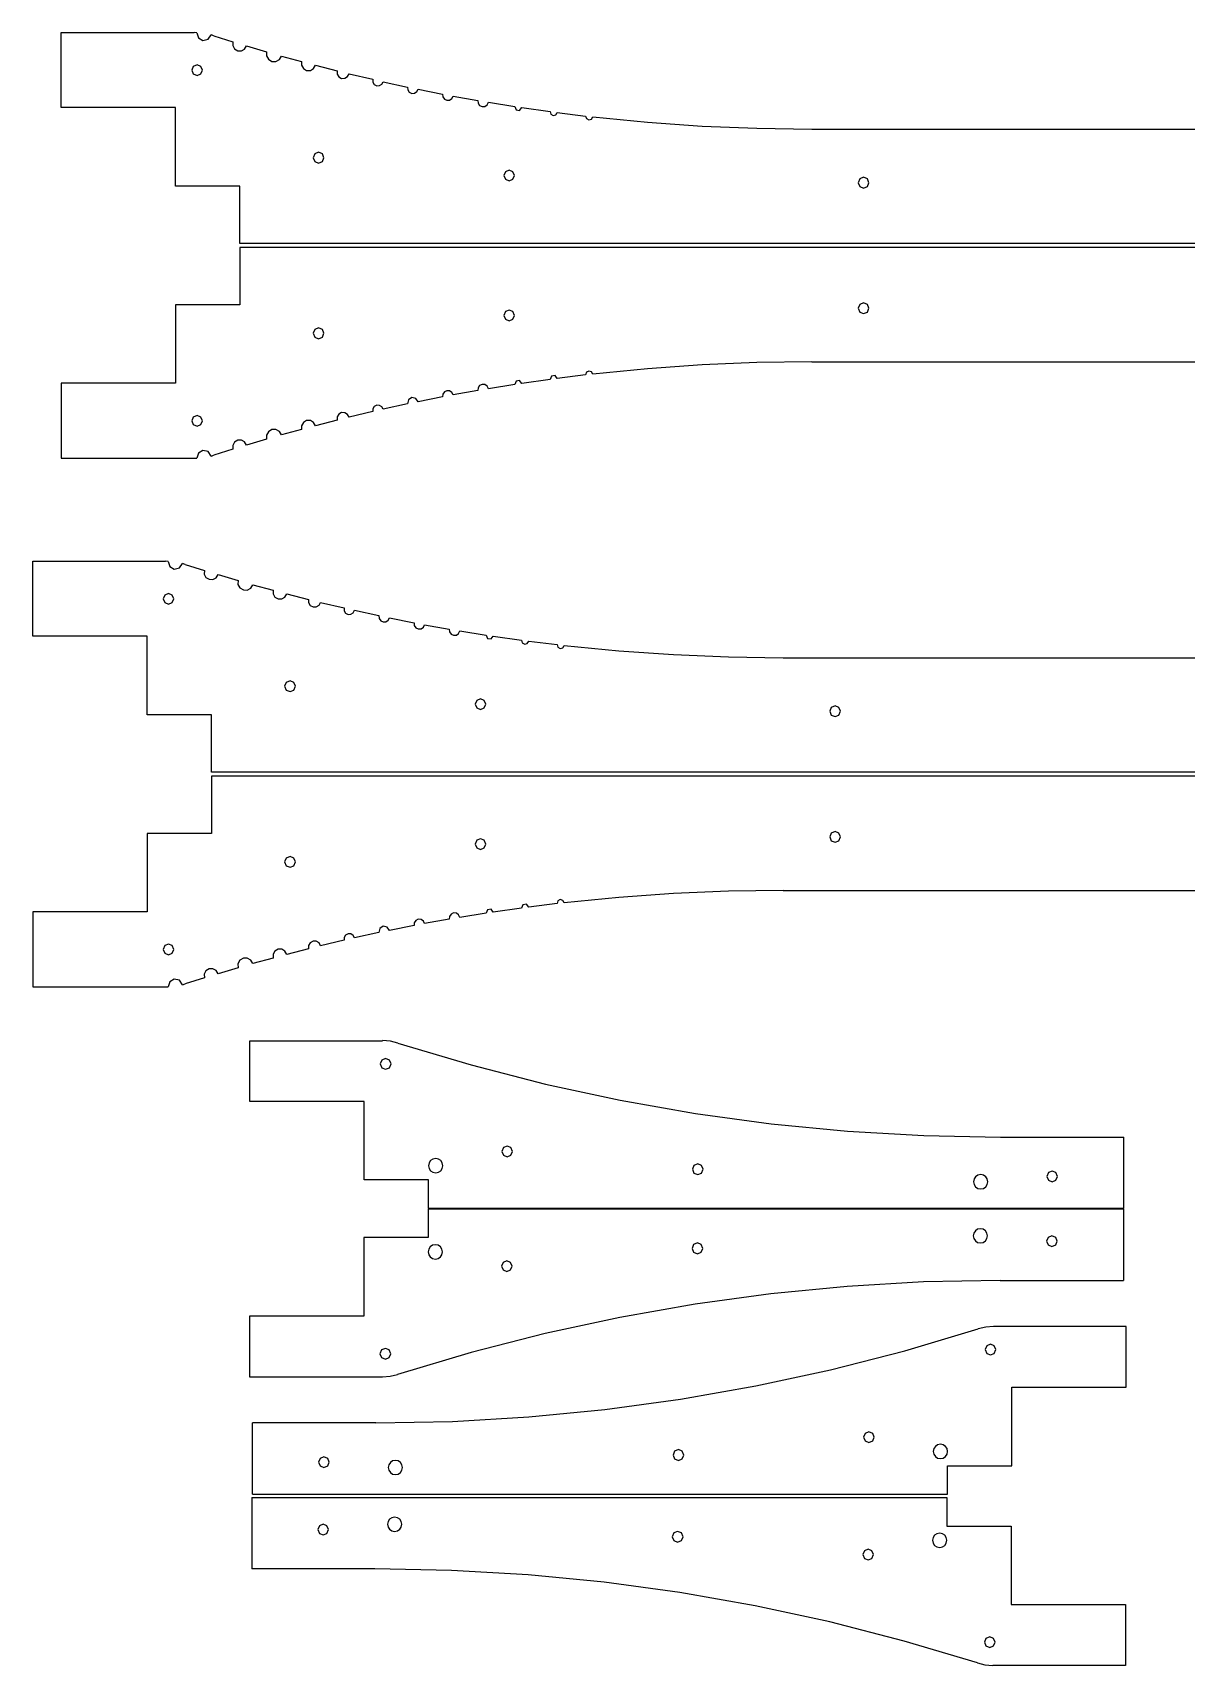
# Model space of a CAD drawing. Extents: x -88 to 236, y 440 to 825.
# Drawn here: x -87.6 to 73.8, y 596 to 824.6 of the extents above; entities that cross this region are included whole.
import ezdxf

# ---------------------------------------------------------------- set-up
doc = ezdxf.new("R2010")
doc.units = 0

msp = doc.modelspace()

# ---------------------------------------------------------------- linework, layer by layer
at = {"layer": 'Layer 1'}
for p, q in [((-83.6282, 814.063), (-83.6282, 824.563)), ((-83.6282, 824.563), (-65.046, 824.563)), ((-64.6519, 824.554), (-65.045951, 824.563)), ((-64.6519, 824.554), (-64.44792, 823.843057)), ((-64.44792, 823.843057), (-63.811179, 823.46675)), ((-63.811179, 823.46675), (-63.09001, 823.630936)), ((-63.09001, 823.630936), (-62.678919, 824.24579)), ((-62.301, 824.134), (-62.678907, 824.24597)), ((-62.301, 824.134), (-59.6128, 823.28829)), ((-59.6128, 823.288), (-59.6314, 822.770048)), ((-59.6314, 822.770048), (-59.388221, 822.31235)), ((-59.388221, 822.31235), (-58.94859, 822.037854)), ((-58.94859, 822.037854), (-58.430595, 822.0203)), ((-58.430595, 822.0203), (-57.973391, 822.264419)), ((-57.973391, 822.264419), (-57.69979, 822.70458)), ((-57.6998, 822.705), (-54.89473, 821.87697)), ((-54.8947, 821.877), (-54.90458, 821.31973)), ((-54.90458, 821.31973), (-54.634186, 820.83236)), ((-54.634186, 820.83236), (-54.156116, 820.545824)), ((-54.156116, 820.545824), (-53.598826, 820.53711)), ((-53.598826, 820.53711), (-53.112029, 820.808561)), ((-53.112029, 820.808561), (-52.82651, 821.28723)), ((-52.8265, 821.287), (-50.00659, 820.511)), ((-50.0066, 820.511), (-50.006705, 819.992414)), ((-65.157783, 819.842879), (-65.376995, 819.313)), ((-65.376995, 819.313), (-65.157792, 818.783136)), ((-65.157792, 818.783136), (-64.6283, 818.563)), ((-64.6283, 820.063), (-65.157783, 819.842879)), ((-64.098807, 819.842871), (-64.6283, 820.063)), ((-64.6283, 820.063), (-64.6283, 820.063)), ((-64.6283, 818.563), (-64.098816, 818.783129)), ((-64.098816, 818.783129), (-63.879604, 819.313)), ((-63.879604, 819.313), (-64.098807, 819.842871)), ((-50.006705, 819.992414), (-49.747071, 819.54351)), ((-49.747071, 819.54351), (-49.297511, 819.285001)), ((-49.297511, 819.285001), (-48.778931, 819.28642)), ((-48.778931, 819.28642), (-48.330788, 819.54739)), ((-48.330788, 819.54739), (-48.073601, 819.99769)), ((-48.0736, 819.998), (-45.04587, 819.22418)), ((-45.0459, 819.224), (-45.03726, 818.770661)), ((-45.03726, 818.770661), (-44.802897, 818.38252)), ((-44.802897, 818.38252), (-44.405739, 818.163776)), ((-43.952425, 818.17319), (-43.564682, 818.408195)), ((-43.564682, 818.408195), (-43.346621, 818.80574)), ((-43.3466, 818.806), (-40.06197, 818.03001)), ((-44.405739, 818.163776), (-43.952425, 818.17319)), ((-40.0619, 818.03), (-40.047837, 817.641294)), ((-40.047837, 817.641294), (-39.840975, 817.31189)), ((-39.840975, 817.31189), (-39.496946, 817.130407)), ((-39.496946, 817.130407), (-39.108279, 817.14565)), ((-39.108279, 817.14565), (-38.779516, 817.35351)), ((-38.779516, 817.35351), (-38.599086, 817.69811)), ((-38.5991, 817.698), (-35.17889, 816.9547)), ((-35.1789, 816.955), (-35.156877, 816.567335)), ((-35.156877, 816.567335), (-34.943945, 816.24264)), ((-34.943945, 816.24264), (-34.597182, 816.067938)), ((-34.597182, 816.067938), (-34.209524, 816.09005)), ((-34.209524, 816.09005), (-33.884882, 816.30305)), ((-33.884882, 816.30305), (-33.710272, 816.64982)), ((-33.7103, 816.649), (-30.27711, 815.96815)), ((-30.2771, 815.968), (-30.248536, 815.580364)), ((-67.6283, 814.063), (-83.6282, 814.063)), ((-67.6283, 803.063), (-67.6283, 814.063)), ((-30.248536, 815.580364), (-30.029778, 815.25908)), ((-30.029778, 815.25908), (-29.679577, 815.090435)), ((-29.679577, 815.090435), (-29.291993, 815.11973)), ((-29.291993, 815.11973), (-28.971125, 815.339119)), ((-28.971125, 815.339119), (-28.803158, 815.68963)), ((-28.8032, 815.69), (-25.35818, 815.07184)), ((-25.3581, 815.072), (-25.322153, 814.685234)), ((-25.322153, 814.685234), (-25.097556, 814.36833)), ((-25.097556, 814.36833), (-24.744554, 814.206273)), ((-24.744554, 814.206273), (-24.357825, 814.24253)), ((-24.357825, 814.24253), (-24.041099, 814.467386)), ((-24.041099, 814.467386), (-23.879329, 814.82053)), ((-23.8794, 814.82), (-20.17658, 814.22676)), ((-20.1766, 814.227), (-19.994627, 813.76066)), ((-19.994627, 813.76066), (-19.499682, 813.68576)), ((-19.499682, 813.68576), (-19.187861, 814.07737)), ((-19.1878, 814.078), (-15.22752, 813.51548)), ((-15.2275, 813.515), (-15.128856, 813.145257)), ((-15.128856, 813.145257), (-14.797653, 812.95355)), ((-14.797653, 812.95355), (-14.427902, 813.052212)), ((-14.427902, 813.052212), (-14.236198, 813.38339)), ((-14.2362, 813.383), (-10.26632, 812.89275)), ((-10.2664, 812.893), (-10.161037, 812.525106)), ((-10.161037, 812.525106), (-9.826393, 812.33947)), ((-9.826393, 812.33947), (-9.4585, 812.444814)), ((-9.4585, 812.444814), (-9.272862, 812.77947)), ((-9.27282, 812.78), (-1.631982, 812.02924)), ((-1.631982, 812.02924), (6.02543, 811.492667)), ((6.02543, 811.492667), (13.694843, 811.170538)), ((13.694843, 811.170538), (21.37168, 811.06311)), ((21.3717, 811.063), (131.372, 811.063)), ((-48.158419, 807.593255), (-48.378002, 807.06304)), ((-48.378002, 807.06304), (-48.158453, 806.532804)), ((-47.6283, 807.813), (-48.158419, 807.593255)), ((-47.098146, 807.593205), (-47.6283, 807.813)), ((-47.6283, 807.813), (-47.6283, 807.813)), ((-47.09818, 806.532754), (-46.878597, 807.06297)), ((-46.878597, 807.06297), (-47.098146, 807.593205)), ((-48.158453, 806.532804), (-47.6283, 806.313)), ((-47.6283, 806.313), (-47.09818, 806.532754)), ((-21.502219, 805.093255), (-21.721803, 804.56304)), ((-21.721803, 804.56304), (-21.502254, 804.032804)), ((-20.9721, 805.313), (-21.502219, 805.093255)), ((-20.441947, 805.093205), (-20.9721, 805.313)), ((-20.9721, 805.313), (-20.9721, 805.313)), ((-20.441981, 804.032754), (-20.222398, 804.56297)), ((-20.222398, 804.56297), (-20.441947, 805.093205)), ((-58.6283, 803.063), (-67.6283, 803.063)), ((-58.6283, 795.063), (-58.6283, 803.063)), ((-21.502254, 804.032804), (-20.9721, 803.813)), ((-20.9721, 803.813), (-20.441981, 804.032754)), ((28.092216, 804.092879), (27.873002, 803.563)), ((27.873002, 803.563), (28.092208, 803.033136)), ((28.092208, 803.033136), (28.6217, 802.813)), ((28.6217, 804.313), (28.092216, 804.092879)), ((29.151191, 804.092871), (28.6217, 804.313)), ((28.6217, 804.313), (28.6217, 804.313)), ((28.6217, 802.813), (29.151183, 803.033129)), ((29.151183, 803.033129), (29.370397, 803.563)), ((29.370397, 803.563), (29.151191, 804.092871)), ((211.372, 795.063), (-58.6283, 795.063)), ((-58.6283, 794.476), (-58.6283, 786.476)), ((211.372, 794.476), (-58.6283, 794.476)), ((-58.6283, 786.476), (-67.6283, 786.476)), ((-67.6283, 786.476), (-67.6283, 775.476)), ((28.092216, 786.505871), (27.873002, 785.976)), ((28.6217, 786.726), (28.092216, 786.505871)), ((29.151191, 786.505864), (28.6217, 786.726)), ((28.6217, 786.726), (28.6217, 786.726)), ((29.370397, 785.976), (29.151191, 786.505864)), ((-21.502219, 785.506246), (-21.721803, 784.97603)), ((-21.721803, 784.97603), (-21.502254, 784.445796)), ((-21.502254, 784.445796), (-20.9721, 784.22601)), ((-20.9721, 785.726), (-21.502219, 785.506246)), ((-20.441947, 785.506202), (-20.9721, 785.726)), ((-20.9721, 785.726), (-20.9721, 785.726)), ((-20.9721, 784.22601), (-20.441981, 784.445749)), ((-20.441981, 784.445749), (-20.222398, 784.97598)), ((-20.222398, 784.97598), (-20.441947, 785.506202)), ((27.873002, 785.976), (28.092208, 785.446133)), ((28.092208, 785.446133), (28.6217, 785.226)), ((28.6217, 785.226), (29.151183, 785.446129)), ((29.151183, 785.446129), (29.370397, 785.976)), ((-48.158419, 783.006241), (-48.378002, 782.47602)), ((-48.378002, 782.47602), (-48.158453, 781.94579)), ((-48.158453, 781.94579), (-47.6283, 781.726)), ((-47.6283, 783.226), (-48.158419, 783.006241)), ((-47.098146, 783.006205), (-47.6283, 783.226)), ((-47.6283, 783.226), (-47.6283, 783.226)), ((-47.6283, 781.726), (-47.09818, 781.945746)), ((-47.09818, 781.945746), (-46.878597, 782.47597)), ((-46.878597, 782.47597), (-47.098146, 783.006205)), ((-9.826344, 777.19901), (-10.160989, 777.013397)), ((-9.458452, 777.093646), (-9.826344, 777.19901)), ((-9.27282, 776.759), (-9.458452, 777.093646)), ((-1.631962, 777.509864), (-9.2728, 776.7591)), ((6.02545, 778.046437), (-1.631962, 777.509864)), ((13.694863, 778.368567), (6.02545, 778.046437)), ((21.3717, 778.476), (13.694863, 778.368567)), ((21.3717, 778.476), (131.372, 778.476)), ((-83.6282, 775.476), (-83.6282, 764.976)), ((-67.6283, 775.476), (-83.6282, 775.476)), ((-25.322439, 774.853498), (-25.358171, 774.46654)), ((-25.097856, 775.17063), (-25.322439, 774.853498)), ((-24.74471, 775.33279), (-25.097856, 775.17063)), ((-24.357808, 775.29647), (-24.74471, 775.33279)), ((-24.041023, 775.071397), (-24.357808, 775.29647)), ((-23.8794, 774.718), (-24.041023, 775.071397)), ((-20.1766, 775.311), (-23.87941, 774.71777)), ((-19.994429, 775.7774), (-20.176539, 775.31133)), ((-19.499678, 775.8523), (-19.994429, 775.7774)), ((-19.1878, 775.461), (-19.499678, 775.8523)), ((-15.2275, 776.024), (-19.18778, 775.46149)), ((-15.036874, 776.48602), (-15.227502, 776.02343)), ((-14.54091, 776.55182), (-15.036874, 776.48602)), ((-14.2362, 776.155), (-14.54091, 776.55182)), ((-10.2664, 776.645), (-14.23628, 776.15475)), ((-10.160989, 777.013397), (-10.266357, 776.64549)), ((-35.1789, 772.584), (-38.59911, 771.8407)), ((-35.071751, 773.147741), (-35.178928, 772.58381)), ((-34.597202, 773.47072), (-35.071751, 773.147741)), ((-34.033272, 773.363542), (-34.597202, 773.47072)), ((-33.7103, 772.889), (-34.033272, 773.363542)), ((-30.2771, 773.57), (-33.71029, 772.88916)), ((-30.248407, 773.957104), (-30.277142, 773.56963)), ((-30.029637, 774.27821), (-30.248407, 773.957104)), ((-29.679547, 774.446785), (-30.029637, 774.27821)), ((-29.2921, 774.41751), (-29.679547, 774.446785)), ((-28.971281, 774.198316), (-29.2921, 774.41751)), ((-28.8032, 773.848), (-28.971281, 774.198316)), ((-25.3581, 774.467), (-28.80312, 773.84884)), ((-65.157783, 770.755875), (-65.376995, 770.226)), ((-65.376995, 770.226), (-65.157792, 769.696133)), ((-64.6283, 770.976), (-65.157783, 770.755875)), ((-64.098807, 770.75586), (-64.6283, 770.976)), ((-64.6283, 770.976), (-64.6283, 770.976)), ((-64.098816, 769.696121), (-63.879604, 770.226)), ((-63.879604, 770.226), (-64.098807, 770.75586)), ((-49.297418, 770.253458), (-49.746894, 769.99491)), ((-48.778952, 770.25195), (-49.297418, 770.253458)), ((-48.330862, 769.991136), (-48.778952, 770.25195)), ((-45.0459, 770.315), (-48.07363, 769.54117)), ((-45.037439, 770.768236), (-45.045879, 770.31475)), ((-44.803105, 771.15657), (-45.037439, 770.768236)), ((-44.405831, 771.375561), (-44.803105, 771.15657)), ((-43.952374, 771.36596), (-44.405831, 771.375561)), ((-43.56456, 771.130757), (-43.952374, 771.36596)), ((-43.3466, 770.733), (-43.56456, 771.130757)), ((-40.0619, 771.509), (-43.34653, 770.733)), ((-40.047738, 771.897713), (-40.061914, 771.5091)), ((-39.84086, 772.227), (-40.047738, 771.897713)), ((-39.496902, 772.408416), (-39.84086, 772.227)), ((-39.108323, 772.39319), (-39.496902, 772.408416)), ((-38.779603, 772.185443), (-39.108323, 772.39319)), ((-38.5991, 771.841), (-38.779603, 772.185443)), ((-65.157792, 769.696133), (-64.6283, 769.476)), ((-64.6283, 769.476), (-64.098816, 769.696121)), ((-54.634178, 768.70588), (-54.904588, 768.218512)), ((-54.904588, 768.218512), (-54.894692, 767.66123)), ((-54.156104, 768.992415), (-54.634178, 768.70588)), ((-53.598808, 769.00112), (-54.156104, 768.992415)), ((-53.112015, 768.72968), (-53.598808, 769.00112)), ((-52.8265, 768.251), (-53.112015, 768.72968)), ((-50.0066, 769.027), (-52.82651, 768.251)), ((-50.006553, 769.546153), (-50.006598, 769.02769)), ((-49.746894, 769.99491), (-50.006553, 769.546153)), ((-48.0736, 769.541), (-48.330862, 769.991136)), ((-64.447909, 765.695735), (-64.651884, 764.98478)), ((-63.81117, 766.07204), (-64.447909, 765.695735)), ((-63.08999, 765.907861), (-63.81117, 766.07204)), ((-62.6789, 765.293), (-63.08999, 765.907861)), ((-59.6128, 766.25), (-62.301, 765.40431)), ((-59.388238, 767.22624), (-59.631412, 766.768534)), ((-59.631412, 766.768534), (-59.612809, 766.25058)), ((-58.948607, 767.500759), (-59.388238, 767.22624)), ((-58.430612, 767.51829), (-58.948607, 767.500759)), ((-57.973401, 767.274189), (-58.430612, 767.51829)), ((-57.6998, 766.834), (-57.973401, 767.274189)), ((-54.8947, 767.662), (-57.69977, 766.83397)), ((-83.6282, 764.976), (-65.046, 764.976)), ((-65.0459, 764.976), (-64.651849, 764.985)), ((-62.6789, 765.293), (-62.300993, 765.40497)), ((-87.6282, 740.063), (-87.6282, 750.563)), ((-87.6282, 750.563), (-69.046, 750.563)), ((-68.6519, 750.554), (-69.045951, 750.563)), ((-68.6519, 750.554), (-68.44792, 749.843057)), ((-68.44792, 749.843057), (-67.811179, 749.46675)), ((-67.090011, 749.63094), (-66.678919, 750.24579)), ((-66.301, 750.134), (-66.678907, 750.24597)), ((-66.301, 750.134), (-63.6128, 749.2883)), ((-67.811179, 749.46675), (-67.090011, 749.63094)), ((-63.6128, 749.288), (-63.6314, 748.770053)), ((-63.6314, 748.770053), (-63.388221, 748.31236)), ((-63.388221, 748.31236), (-62.94859, 748.037859)), ((-62.94859, 748.037859), (-62.430595, 748.0203)), ((-62.430595, 748.0203), (-61.973391, 748.264381)), ((-61.973391, 748.264381), (-61.69979, 748.70458)), ((-61.6998, 748.705), (-58.89473, 747.87697)), ((-58.8947, 747.877), (-58.90458, 747.319735)), ((-69.157783, 745.842871), (-69.376995, 745.313)), ((-69.376995, 745.313), (-69.157792, 744.783133)), ((-68.6283, 746.063), (-69.157783, 745.842871)), ((-68.098807, 745.842867), (-68.6283, 746.063)), ((-68.6283, 746.063), (-68.6283, 746.063)), ((-68.098816, 744.783129), (-67.879604, 745.313)), ((-67.879604, 745.313), (-68.098807, 745.842867)), ((-58.90458, 747.319735), (-58.634186, 746.83237)), ((-58.634186, 746.83237), (-58.156116, 746.545832)), ((-58.156116, 746.545832), (-57.598826, 746.53711)), ((-57.598826, 746.53711), (-57.112029, 746.808561)), ((-57.112029, 746.808561), (-56.82651, 747.28723)), ((-56.8265, 747.287), (-54.00659, 746.511)), ((-54.0066, 746.511), (-54.006705, 745.992419)), ((-54.006705, 745.992419), (-53.747071, 745.54352)), ((-53.747071, 745.54352), (-53.297511, 745.285006)), ((-53.297511, 745.285006), (-52.778931, 745.28642)), ((-52.778931, 745.28642), (-52.330788, 745.547395)), ((-52.330788, 745.547395), (-52.073601, 745.9977)), ((-52.0736, 745.998), (-49.04587, 745.22418)), ((-49.0459, 745.224), (-49.03726, 744.770666)), ((-69.157792, 744.783133), (-68.6283, 744.563)), ((-68.6283, 744.563), (-68.098816, 744.783129)), ((-49.03726, 744.770666), (-48.802897, 744.38253)), ((-48.802897, 744.38253), (-48.405739, 744.163785)), ((-48.405739, 744.163785), (-47.952425, 744.17319)), ((-47.952425, 744.17319), (-47.564682, 744.408199)), ((-47.564682, 744.408199), (-47.346621, 744.80574)), ((-47.3466, 744.806), (-44.06197, 744.03002)), ((-44.0619, 744.03), (-44.047837, 743.641286)), ((-44.047837, 743.641286), (-43.840975, 743.31189)), ((-43.840975, 743.31189), (-43.496946, 743.130406)), ((-43.496946, 743.130406), (-43.108279, 743.14564)), ((-43.108279, 743.14564), (-42.779516, 743.3535)), ((-42.779516, 743.3535), (-42.599086, 743.6981)), ((-42.5991, 743.698), (-39.17889, 742.9547)), ((-39.1789, 742.954), (-39.156877, 742.566344)), ((-39.156877, 742.566344), (-38.943945, 742.24165)), ((-38.943945, 742.24165), (-38.597182, 742.066947)), ((-38.597182, 742.066947), (-38.209524, 742.08906)), ((-38.209524, 742.08906), (-37.884882, 742.30206)), ((-37.884882, 742.30206), (-37.710272, 742.64883)), ((-37.7103, 742.649), (-34.27711, 741.96815)), ((-34.2771, 741.968), (-34.248536, 741.580367)), ((-34.248536, 741.580367), (-34.029778, 741.25908)), ((-34.029778, 741.25908), (-33.679577, 741.090444)), ((-33.679577, 741.090444), (-33.291993, 741.11974)), ((-33.291993, 741.11974), (-32.971125, 741.339129)), ((-32.971125, 741.339129), (-32.803158, 741.68964)), ((-32.8032, 741.69), (-29.35818, 741.07184)), ((-29.3581, 741.072), (-29.322153, 740.685241)), ((-29.322153, 740.685241), (-29.097556, 740.36833)), ((-28.041099, 740.467392), (-27.879329, 740.82054)), ((-27.8794, 740.82), (-24.17658, 740.22675)), ((-71.6283, 740.063), (-87.6282, 740.063)), ((-71.6283, 729.063), (-71.6283, 740.063)), ((-29.097556, 740.36833), (-28.744554, 740.206274)), ((-28.744554, 740.206274), (-28.357825, 740.24254)), ((-28.357825, 740.24254), (-28.041099, 740.467392)), ((-24.1766, 740.227), (-23.994627, 739.76066)), ((-23.994627, 739.76066), (-23.499682, 739.68576)), ((-23.499682, 739.68576), (-23.187861, 740.07736)), ((-23.1878, 740.078), (-19.22752, 739.51549)), ((-19.2275, 739.515), (-19.128856, 739.145254)), ((-19.128856, 739.145254), (-18.797653, 738.95355)), ((-18.797653, 738.95355), (-18.427902, 739.052171)), ((-18.427902, 739.052171), (-18.236198, 739.38339)), ((-18.2362, 739.383), (-14.26632, 738.89275)), ((-14.2664, 738.893), (-14.161037, 738.525111)), ((-14.161037, 738.525111), (-13.826393, 738.33948)), ((-13.826393, 738.33948), (-13.4585, 738.444824)), ((-13.4585, 738.444824), (-13.272862, 738.77948)), ((-13.2728, 738.78), (-5.631963, 738.029239)), ((-5.631963, 738.029239), (2.02545, 737.492664)), ((2.02545, 737.492664), (9.694862, 737.170534)), ((9.694862, 737.170534), (17.3717, 737.06311)), ((17.3717, 737.063), (127.372, 737.063)), ((-51.6283, 733.813), (-52.158419, 733.593246)), ((-51.098146, 733.593201), (-51.6283, 733.813)), ((-51.6283, 733.813), (-51.6283, 733.813)), ((-52.158419, 733.593246), (-52.378002, 733.06303)), ((-52.378002, 733.06303), (-52.158453, 732.532799)), ((-52.158453, 732.532799), (-51.6283, 732.313)), ((-51.6283, 732.313), (-51.09818, 732.532754)), ((-51.09818, 732.532754), (-50.878597, 733.06297)), ((-50.878597, 733.06297), (-51.098146, 733.593201)), ((-25.502219, 731.093246), (-25.721803, 730.56303)), ((-25.721803, 730.56303), (-25.502254, 730.032799)), ((-25.502254, 730.032799), (-24.9721, 729.813)), ((-24.9721, 731.313), (-25.502219, 731.093246)), ((-24.441947, 731.093201), (-24.9721, 731.313)), ((-24.9721, 731.313), (-24.9721, 731.313)), ((-24.9721, 729.813), (-24.441981, 730.032754)), ((-24.441981, 730.032754), (-24.222398, 730.56297)), ((-24.222398, 730.56297), (-24.441947, 731.093201)), ((24.092216, 730.092871), (23.873002, 729.563)), ((23.873002, 729.563), (24.092208, 729.033133)), ((24.6217, 730.313), (24.092216, 730.092871)), ((25.151191, 730.092867), (24.6217, 730.313)), ((24.6217, 730.313), (24.6217, 730.313)), ((25.151183, 729.033129), (25.370397, 729.563)), ((25.370397, 729.563), (25.151191, 730.092867)), ((-62.6283, 729.063), (-71.6283, 729.063)), ((-62.6283, 721.063), (-62.6283, 729.063)), ((24.092208, 729.033133), (24.6217, 728.813)), ((24.6217, 728.813), (25.151183, 729.033129)), ((207.372, 721.063), (-62.6283, 721.063)), ((-62.6283, 720.476), (-62.6283, 712.476)), ((207.372, 720.476), (-62.6283, 720.476)), ((-62.6283, 712.476), (-71.6283, 712.476)), ((-71.6283, 712.476), (-71.6283, 701.476)), ((-25.502219, 711.506254), (-25.721803, 710.97603)), ((-25.721803, 710.97603), (-25.502254, 710.4458)), ((-24.9721, 711.726), (-25.502219, 711.506254)), ((-24.441947, 711.506206), (-24.9721, 711.726)), ((-24.9721, 711.726), (-24.9721, 711.726)), ((-24.441981, 710.445753), (-24.222398, 710.97598)), ((-24.222398, 710.97598), (-24.441947, 711.506206)), ((24.092216, 712.505875), (23.873002, 711.976)), ((23.873002, 711.976), (24.092208, 711.446136)), ((24.092208, 711.446136), (24.6217, 711.226)), ((24.6217, 712.726), (24.092216, 712.505875)), ((25.151191, 712.505871), (24.6217, 712.726)), ((24.6217, 712.726), (24.6217, 712.726)), ((24.6217, 711.226), (25.151183, 711.446129)), ((25.151183, 711.446129), (25.370397, 711.976)), ((25.370397, 711.976), (25.151191, 712.505871)), ((-52.158419, 709.006245), (-52.378002, 708.47602)), ((-51.6283, 709.226), (-52.158419, 709.006245)), ((-51.098146, 709.006209), (-51.6283, 709.226)), ((-51.6283, 709.226), (-51.6283, 709.226)), ((-50.878597, 708.47597), (-51.098146, 709.006209)), ((-25.502254, 710.4458), (-24.9721, 710.22601)), ((-24.9721, 710.22601), (-24.441981, 710.445753)), ((-52.378002, 708.47602), (-52.158453, 707.945794)), ((-52.158453, 707.945794), (-51.6283, 707.726)), ((-51.6283, 707.726), (-51.09818, 707.945754)), ((-51.09818, 707.945754), (-50.878597, 708.47597)), ((2.02545, 704.046441), (-5.631963, 703.509865)), ((9.694863, 704.368571), (2.02545, 704.046441)), ((17.3717, 704.476), (9.694863, 704.368571)), ((17.3717, 704.476), (127.372, 704.476)), ((-23.994429, 701.7774), (-24.176539, 701.31134)), ((-23.499678, 701.8523), (-23.994429, 701.7774)), ((-23.1878, 701.461), (-23.499678, 701.8523)), ((-19.2275, 702.023), (-23.18778, 701.46048)), ((-19.036874, 702.48602), (-19.227502, 702.02344)), ((-18.54091, 702.55182), (-19.036874, 702.48602)), ((-18.2362, 702.155), (-18.54091, 702.55182)), ((-14.2664, 702.645), (-18.23628, 702.15476)), ((-14.160969, 703.013401), (-14.266337, 702.64549)), ((-13.826324, 703.19901), (-14.160969, 703.013401)), ((-13.458434, 703.09365), (-13.826324, 703.19901)), ((-13.2728, 702.759), (-13.458434, 703.09365)), ((-5.631963, 703.509865), (-13.2728, 702.7591)), ((-87.6282, 701.476), (-87.6282, 690.976)), ((-71.6283, 701.476), (-87.6282, 701.476)), ((-38.597202, 699.47073), (-39.071751, 699.147748)), ((-38.033272, 699.363547), (-38.597202, 699.47073)), ((-34.2771, 699.57), (-37.71029, 698.88915)), ((-34.248407, 699.957105), (-34.277142, 699.56963)), ((-34.029637, 700.27822), (-34.248407, 699.957105)), ((-33.679547, 700.446795), (-34.029637, 700.27822)), ((-33.2921, 700.41752), (-33.679547, 700.446795)), ((-32.971281, 700.198321), (-33.2921, 700.41752)), ((-32.8032, 699.848), (-32.971281, 700.198321)), ((-29.3581, 700.467), (-32.80312, 699.84883)), ((-29.322439, 700.853492), (-29.358171, 700.46654)), ((-29.097856, 701.17062), (-29.322439, 700.853492)), ((-28.74471, 701.33278), (-29.097856, 701.17062)), ((-28.357808, 701.29646), (-28.74471, 701.33278)), ((-28.041023, 701.071396), (-28.357808, 701.29646)), ((-27.8794, 700.718), (-28.041023, 701.071396)), ((-24.1766, 701.311), (-27.87941, 700.71776)), ((-48.803105, 697.15656), (-49.037439, 696.768231)), ((-48.405831, 697.37556), (-48.803105, 697.15656)), ((-47.952374, 697.36596), (-48.405831, 697.37556)), ((-47.56456, 697.13075), (-47.952374, 697.36596)), ((-47.3466, 696.733), (-47.56456, 697.13075)), ((-44.0619, 697.509), (-47.34653, 696.733)), ((-44.047738, 697.89771), (-44.061914, 697.50909)), ((-43.84086, 698.22699), (-44.047738, 697.89771)), ((-43.496902, 698.408415), (-43.84086, 698.22699)), ((-43.108323, 698.39319), (-43.496902, 698.408415)), ((-42.779603, 698.185443), (-43.108323, 698.39319)), ((-42.5991, 697.841), (-42.779603, 698.185443)), ((-39.1789, 698.584), (-42.59911, 697.8407)), ((-39.071751, 699.147748), (-39.178928, 698.58382)), ((-37.7103, 698.889), (-38.033272, 699.363547)), ((-69.157783, 696.755876), (-69.376995, 696.22601)), ((-69.376995, 696.22601), (-69.157792, 695.696137)), ((-69.157792, 695.696137), (-68.6283, 695.476)), ((-68.6283, 696.976), (-69.157783, 696.755876)), ((-68.098807, 696.755867), (-68.6283, 696.976)), ((-68.6283, 696.976), (-68.6283, 696.976)), ((-68.6283, 695.476), (-68.098816, 695.696129)), ((-68.098816, 695.696129), (-67.879604, 696.226)), ((-67.879604, 696.226), (-68.098807, 696.755867)), ((-58.156104, 694.992415), (-58.634178, 694.70588)), ((-57.598808, 695.00112), (-58.156104, 694.992415)), ((-57.112015, 694.729676), (-57.598808, 695.00112)), ((-54.0066, 695.027), (-56.82651, 694.251)), ((-54.006553, 695.54616), (-54.006598, 695.02769)), ((-53.746894, 695.99491), (-54.006553, 695.54616)), ((-53.297418, 696.253466), (-53.746894, 695.99491)), ((-52.778952, 696.25196), (-53.297418, 696.253466)), ((-52.330862, 695.991141), (-52.778952, 696.25196)), ((-52.0736, 695.541), (-52.330862, 695.991141)), ((-49.0459, 696.315), (-52.07363, 695.54116)), ((-49.037439, 696.768231), (-49.045879, 696.31475)), ((-63.388238, 693.22623), (-63.631412, 692.768532)), ((-63.631412, 692.768532), (-63.612809, 692.25058)), ((-62.948607, 693.500749), (-63.388238, 693.22623)), ((-62.430612, 693.51828), (-62.948607, 693.500749)), ((-61.973401, 693.274187), (-62.430612, 693.51828)), ((-61.6998, 692.834), (-61.973401, 693.274187)), ((-58.8947, 693.662), (-61.69977, 692.83397)), ((-58.634178, 694.70588), (-58.904588, 694.218505)), ((-58.904588, 694.218505), (-58.894692, 693.66123)), ((-56.8265, 694.251), (-57.112015, 694.729676)), ((-87.6282, 690.976), (-69.046, 690.976)), ((-69.0459, 690.976), (-68.651849, 690.985)), ((-68.447909, 691.695731), (-68.651884, 690.98478)), ((-67.81117, 692.07204), (-68.447909, 691.695731)), ((-67.08999, 691.907857), (-67.81117, 692.07204)), ((-66.6789, 691.293), (-67.08999, 691.907857)), ((-66.6789, 691.293), (-66.300993, 691.40496)), ((-63.6128, 692.25), (-66.301, 691.4043)), ((-57.2476, 674.958), (-57.2476, 683.457)), ((-57.2476, 683.457), (-38.6659, 683.457)), ((-37.585129, 683.373635), (-38.66555, 683.45752)), ((-36.5306, 683.124), (-37.585129, 683.373635)), ((-36.5306, 683.124), (-26.260548, 680.0533)), ((-38.77807, 680.737161), (-38.997577, 680.20698)), ((-38.997577, 680.20698), (-38.778049, 679.676804)), ((-38.248, 680.957), (-38.77807, 680.737161)), ((-38.778049, 679.676804), (-38.248, 679.457)), ((-37.717951, 680.737188), (-38.248, 680.957)), ((-38.248, 680.957), (-38.248, 680.957)), ((-38.248, 679.457), (-37.71793, 679.67683)), ((-37.498424, 680.20701), (-37.717951, 680.737188)), ((-37.71793, 679.67683), (-37.498424, 680.20701)), ((-26.260548, 680.0533), (-15.890881, 677.385989)), ((-15.890881, 677.385989), (-5.433512, 675.123927)), ((-41.2482, 674.958), (-57.2476, 674.958)), ((-41.2482, 663.957), (-41.2482, 674.958)), ((-5.433512, 675.123927), (5.09965, 673.268976)), ((5.09965, 673.268976), (15.696693, 671.822997)), ((15.696693, 671.822997), (26.345706, 670.78785)), ((26.345706, 670.78785), (37.034779, 670.165398)), ((37.034779, 670.165398), (47.752, 669.9575)), ((47.7523, 669.958), (65.0031, 669.958)), ((65.0031, 659.956), (65.0031, 669.958)), ((-21.778118, 668.487246), (-21.997703, 667.95703)), ((-21.997703, 667.95703), (-21.778153, 667.426791)), ((-21.778153, 667.426791), (-21.248, 667.207)), ((-21.248, 668.707), (-21.778118, 668.487246)), ((-20.717848, 668.487205), (-21.248, 668.707)), ((-21.248, 668.707), (-21.248, 668.707)), ((-21.248, 667.207), (-20.717884, 667.42675)), ((-20.717884, 667.42675), (-20.4983, 667.95697)), ((-20.4983, 667.95697), (-20.717848, 668.487205)), ((-32.168976, 666.346125), (-32.247512, 665.957)), ((-32.247512, 665.957), (-32.168976, 665.567871)), ((-31.954791, 666.663932), (-32.168976, 666.346125)), ((-32.168976, 665.567871), (-31.954791, 665.250064)), ((-31.637088, 666.878274), (-31.954791, 666.663932)), ((-31.954791, 665.250064), (-31.637088, 665.035725)), ((-31.248, 666.957), (-31.637088, 666.878274)), ((-30.858911, 666.878274), (-31.248, 666.957)), ((-31.248, 666.957), (-31.248, 666.957)), ((-30.541208, 666.663932), (-30.858911, 666.878274)), ((-30.858911, 665.035725), (-30.541208, 665.250064)), ((-30.327023, 666.346125), (-30.541208, 666.663932)), ((-30.541208, 665.250064), (-30.327023, 665.567871)), ((-30.248488, 665.957), (-30.327023, 666.346125)), ((-30.327023, 665.567871), (-30.248488, 665.957)), ((4.878172, 665.987246), (4.658588, 665.45703)), ((4.658588, 665.45703), (4.878137, 664.926791)), ((5.40829, 666.207), (4.878172, 665.987246)), ((5.938444, 665.987205), (5.40829, 666.207)), ((5.40829, 666.207), (5.40829, 666.207)), ((5.93841, 664.92675), (6.157993, 665.45697)), ((6.157993, 665.45697), (5.938444, 665.987205)), ((55.002, 665.207), (54.472254, 664.98701)), ((55.531746, 664.98701), (55.002, 665.207)), ((55.002, 665.207), (55.002, 665.207)), ((-32.2471, 663.957), (-41.2482, 663.957)), ((-32.2471, 659.956), (-32.2471, 663.957)), ((-31.637088, 665.035725), (-31.248, 664.957)), ((-31.248, 664.957), (-30.858911, 665.035725)), ((4.878137, 664.926791), (5.40829, 664.707)), ((5.40829, 664.707), (5.93841, 664.92675)), ((44.080585, 664.096243), (44.002, 663.707)), ((44.002, 663.707), (44.080585, 663.317753)), ((44.294894, 664.414105), (44.080585, 664.096243)), ((44.080585, 663.317753), (44.294894, 662.999891)), ((44.612755, 664.628414), (44.294894, 664.414105)), ((44.294894, 662.999891), (44.612755, 662.785584)), ((45.002, 664.707), (44.612755, 664.628414)), ((45.391088, 664.628274), (45.002, 664.707)), ((45.002, 664.707), (45.002, 664.707)), ((45.708791, 664.413932), (45.391088, 664.628274)), ((45.391088, 662.785721), (45.708791, 663.00006)), ((45.922976, 664.096125), (45.708791, 664.413932)), ((45.708791, 663.00006), (45.922976, 663.317869)), ((46.001512, 663.707), (45.922976, 664.096125)), ((45.922976, 663.317869), (46.001512, 663.707)), ((54.472254, 664.98701), (54.2529, 664.457)), ((54.2529, 664.457), (54.472254, 663.926983)), ((54.472254, 663.926983), (55.002, 663.707)), ((55.002, 663.707), (55.531746, 663.926983)), ((55.7511, 664.457), (55.531746, 664.98701)), ((55.531746, 663.926983), (55.7511, 664.457)), ((44.612755, 662.785584), (45.002, 662.707)), ((45.002, 662.707), (45.391088, 662.785721)), ((-32.2921, 659.887), (-32.2921, 655.887)), ((64.9581, 659.887), (-32.2921, 659.887)), ((65.0031, 659.956), (-32.2471, 659.956)), ((64.9581, 659.887), (64.9581, 649.886)), ((44.038901, 656.525899), (43.960464, 656.13701)), ((43.960464, 656.13701), (44.038901, 655.748116)), ((44.25284, 656.843596), (44.038901, 656.525899)), ((44.570225, 657.057998), (44.25284, 656.843596)), ((44.959, 657.137), (44.570225, 657.057998)), ((45.348088, 657.058284), (44.959, 657.13701)), ((44.959, 657.13701), (44.959, 657.137)), ((45.66579, 656.843942), (45.348088, 657.058284)), ((45.879975, 656.526135), (45.66579, 656.843942)), ((45.958511, 656.13701), (45.879975, 656.526135)), ((45.879975, 655.747881), (45.958511, 656.13701)), ((54.959, 656.137), (54.428881, 655.917246)), ((55.489153, 655.917205), (54.959, 656.137)), ((54.959, 656.137), (54.959, 656.137)), ((-41.2906, 655.887), (-41.2906, 644.886)), ((-32.2921, 655.887), (-41.2906, 655.887)), ((-32.212415, 654.276243), (-32.291, 653.887)), ((-32.291, 653.887), (-32.212415, 653.497752)), ((-31.998107, 654.594105), (-32.212415, 654.276243)), ((-31.680246, 654.808414), (-31.998107, 654.594105)), ((-31.291, 654.887), (-31.680246, 654.808414)), ((-30.901755, 654.808414), (-31.291, 654.887)), ((-31.291, 654.887), (-31.291, 654.887)), ((-30.583893, 654.594105), (-30.901755, 654.808414)), ((-30.369585, 654.276243), (-30.583893, 654.594105)), ((-30.291, 653.887), (-30.369585, 654.276243)), ((-30.369585, 653.497752), (-30.291, 653.887)), ((4.835741, 654.916894), (4.616512, 654.387)), ((4.616512, 654.387), (4.83575, 653.857111)), ((5.36528, 655.137), (4.835741, 654.916894)), ((4.83575, 653.857111), (5.36528, 653.63701)), ((5.895433, 654.917215), (5.36528, 655.13701)), ((5.36528, 655.13701), (5.36528, 655.137)), ((5.36528, 653.63701), (5.895399, 653.85676)), ((5.895399, 653.85676), (6.114982, 654.38698)), ((6.114982, 654.38698), (5.895433, 654.917215)), ((44.038901, 655.748116), (44.25284, 655.430415)), ((44.25284, 655.430415), (44.570225, 655.216012)), ((44.570225, 655.216012), (44.959, 655.13701)), ((44.959, 655.13701), (45.348088, 655.215735)), ((45.348088, 655.215735), (45.66579, 655.430074)), ((45.66579, 655.430074), (45.879975, 655.747881)), ((54.428881, 655.917246), (54.209297, 655.38703)), ((54.209297, 655.38703), (54.428846, 654.856791)), ((54.428846, 654.856791), (54.959, 654.637)), ((54.959, 654.637), (55.489119, 654.85675)), ((55.489119, 654.85675), (55.708702, 655.38697)), ((55.708702, 655.38697), (55.489153, 655.917205)), ((-32.212415, 653.497752), (-31.998106, 653.17989)), ((-31.998106, 653.17989), (-31.680245, 652.96558)), ((-31.680245, 652.96558), (-31.291, 652.88699)), ((-31.291, 652.88699), (-30.901754, 652.96558)), ((-30.901754, 652.96558), (-30.583893, 653.17989)), ((-30.583893, 653.17989), (-30.369585, 653.497752)), ((-21.821116, 652.417254), (-22.0407, 651.88703)), ((-22.0407, 651.88703), (-21.821152, 651.356795)), ((-21.291, 652.637), (-21.821116, 652.417254)), ((-20.760847, 652.417209), (-21.291, 652.637)), ((-21.291, 652.637), (-21.291, 652.637)), ((-20.760882, 651.356754), (-20.541297, 651.88697)), ((-20.541297, 651.88697), (-20.760847, 652.417209)), ((-21.821152, 651.356795), (-21.291, 651.137)), ((-21.291, 651.137), (-20.760882, 651.356754)), ((36.991746, 649.679103), (26.30265, 649.056652)), ((47.709, 649.887), (36.991746, 649.679103)), ((47.71, 649.886), (64.9581, 649.886)), ((15.653623, 648.021508), (5.056575, 646.575531)), ((26.30265, 649.056652), (15.653623, 648.021508)), ((-57.2899, 644.886), (-57.2899, 636.387)), ((-41.2906, 644.886), (-57.2899, 644.886)), ((-5.476582, 644.720582), (-15.933937, 642.45852)), ((5.056575, 646.575531), (-5.476582, 644.720582)), ((-15.933937, 642.45852), (-26.30358, 639.791206)), ((34.37738, 640.052794), (44.6474, 643.1235)), ((45.701985, 643.373119), (44.64745, 643.12348)), ((46.7824, 643.457), (45.701985, 643.373119)), ((65.365, 643.457), (46.7833, 643.457)), ((65.365, 634.958), (65.365, 643.457)), ((-38.821115, 640.16725), (-39.040698, 639.63703)), ((-38.291, 640.387), (-38.821115, 640.16725)), ((-37.760848, 640.167205), (-38.291, 640.387)), ((-38.291, 640.387), (-38.291, 640.387)), ((-37.541297, 639.63697), (-37.760848, 640.167205)), ((24.007738, 637.38548), (34.37738, 640.052794)), ((45.834681, 640.73725), (45.615097, 640.20703)), ((45.615097, 640.20703), (45.834646, 639.676795)), ((46.3648, 640.957), (45.834681, 640.73725)), ((46.894953, 640.737205), (46.3648, 640.957)), ((46.894919, 639.67675), (47.114502, 640.20697)), ((47.114502, 640.20697), (46.894953, 640.737205)), ((-39.040698, 639.63703), (-38.821151, 639.106791)), ((-38.821151, 639.106791), (-38.291, 638.887)), ((-38.291, 638.887), (-37.760883, 639.10675)), ((-37.760883, 639.10675), (-37.541297, 639.63697)), ((-26.30358, 639.791206), (-36.5736, 636.7205)), ((45.834646, 639.676795), (46.3648, 639.457)), ((46.3648, 639.457), (46.894919, 639.67675)), ((46.3648, 639.457), (46.3648, 639.457)), ((-57.2899, 636.387), (-38.7082, 636.387)), ((-38.7086, 636.387), (-37.62818, 636.470881)), ((-37.62818, 636.470881), (-36.57365, 636.72052)), ((13.550382, 635.123418), (24.007738, 637.38548)), ((-7.579823, 631.822492), (3.017225, 633.268469)), ((3.017225, 633.268469), (13.550382, 635.123418)), ((49.3656, 634.958), (65.365, 634.958)), ((49.3656, 623.957), (49.3656, 634.958)), ((-18.22885, 630.787348), (-7.579823, 631.822492)), ((-39.6349, 629.958), (-56.8852, 629.958)), ((-56.8852, 619.957), (-56.8852, 629.958)), ((-39.6352, 629.957), (-28.917946, 630.164897)), ((-28.917946, 630.164897), (-18.22885, 630.787348)), ((29.3648, 628.707), (28.834678, 628.48725)), ((29.894955, 628.487205), (29.3648, 628.707)), ((28.834678, 628.48725), (28.615097, 627.95703)), ((28.615097, 627.95703), (28.834643, 627.426795)), ((28.834643, 627.426795), (29.3648, 627.207)), ((29.3648, 627.207), (29.894915, 627.42675)), ((29.3648, 627.207), (29.3648, 627.207)), ((29.894915, 627.42675), (30.114495, 627.95697)), ((30.114495, 627.95697), (29.894955, 628.487205)), ((38.443385, 626.346247), (38.3648, 625.957)), ((38.657694, 626.664109), (38.443385, 626.346247)), ((38.975555, 626.878416), (38.657694, 626.664109)), ((39.3648, 626.957), (38.975555, 626.878416)), ((39.754048, 626.878416), (39.3648, 626.957)), ((40.07191, 626.664109), (39.754048, 626.878416)), ((40.286216, 626.346247), (40.07191, 626.664109)), ((40.3648, 625.957), (40.286216, 626.346247)), ((-47.415309, 624.98725), (-47.634895, 624.45703)), ((-47.634895, 624.45703), (-47.415344, 623.926795)), ((-46.8852, 625.207), (-47.415309, 624.98725)), ((-46.355056, 624.987205), (-46.8852, 625.207)), ((-46.355091, 623.92675), (-46.135505, 624.45697)), ((-46.135505, 624.45697), (-46.355056, 624.987205)), ((-37.806176, 624.096125), (-37.884712, 623.707)), ((-37.591991, 624.413932), (-37.806176, 624.096125)), ((-37.274288, 624.628274), (-37.591991, 624.413932)), ((-36.8852, 624.707), (-37.274288, 624.628274)), ((-36.496425, 624.627993), (-36.8852, 624.707)), ((-36.179041, 624.413587), (-36.496425, 624.627993)), ((-35.965102, 624.095889), (-36.179041, 624.413587)), ((-35.886665, 623.707), (-35.965102, 624.095889)), ((2.178441, 625.98725), (1.958855, 625.45703)), ((1.958855, 625.45703), (2.178406, 624.926795)), ((2.178406, 624.926795), (2.70855, 624.707)), ((2.70855, 626.207), (2.178441, 625.98725)), ((3.23808, 625.986899), (2.70855, 626.207)), ((2.70855, 624.707), (3.238085, 624.927111)), ((2.70855, 624.707), (2.70855, 624.707)), ((3.457314, 625.45701), (3.23808, 625.986899)), ((3.238085, 624.927111), (3.457314, 625.45701)), ((38.3648, 625.957), (38.443385, 625.567753)), ((38.443385, 625.567753), (38.657694, 625.249891)), ((38.657694, 625.249891), (38.975555, 625.035584)), ((38.975555, 625.035584), (39.3648, 624.957)), ((39.3648, 624.957), (39.754048, 625.035584)), ((39.3648, 624.957), (39.3648, 624.957)), ((39.754048, 625.035584), (40.07191, 625.249891)), ((40.07191, 625.249891), (40.286216, 625.567753)), ((40.286216, 625.567753), (40.3648, 625.957)), ((40.3645, 623.957), (49.3656, 623.957)), ((40.3645, 619.957), (40.3645, 623.957)), ((-47.415344, 623.926795), (-46.8852, 623.707)), ((-46.8852, 623.707), (-46.355091, 623.92675)), ((-46.8852, 623.707), (-46.8852, 623.707)), ((-37.884712, 623.707), (-37.806176, 623.317875)), ((-37.806176, 623.317875), (-37.591991, 623.000068)), ((-37.591991, 623.000068), (-37.274288, 622.785726)), ((-37.274288, 622.785726), (-36.8852, 622.707)), ((-36.8852, 622.707), (-36.496425, 622.786007)), ((-36.8852, 622.707), (-36.8852, 622.707)), ((-36.496425, 622.786007), (-36.17904, 623.000413)), ((-36.17904, 623.000413), (-35.965102, 623.318111)), ((-35.965102, 623.318111), (-35.886665, 623.707)), ((-56.9884, 619.512), (-56.9884, 609.513)), ((-56.9884, 619.512), (40.2613, 619.512)), ((-56.8852, 619.957), (40.3645, 619.957)), ((40.2613, 619.512), (40.2613, 615.514)), ((-47.518509, 615.543246), (-47.738095, 615.01303)), ((-47.738095, 615.01303), (-47.518544, 614.482791)), ((-46.9884, 615.763), (-47.518509, 615.543246)), ((-46.458256, 615.543205), (-46.9884, 615.763)), ((-46.458291, 614.482746), (-46.238705, 615.01297)), ((-46.238705, 615.01297), (-46.458256, 615.543205)), ((-37.909376, 616.152125), (-37.987912, 615.763)), ((-37.987912, 615.763), (-37.909376, 615.373871)), ((-37.695191, 616.469932), (-37.909376, 616.152125)), ((-37.909376, 615.373871), (-37.695191, 615.056064)), ((-37.377488, 616.684274), (-37.695191, 616.469932)), ((-37.695191, 615.056064), (-37.377488, 614.841725)), ((-36.9884, 616.763), (-37.377488, 616.684274)), ((-37.377488, 614.841725), (-36.9884, 614.763)), ((-36.599312, 616.684274), (-36.9884, 616.763)), ((-36.9884, 614.763), (-36.599312, 614.841725)), ((-36.281609, 616.469932), (-36.599312, 616.684274)), ((-36.599312, 614.841725), (-36.281609, 615.056064)), ((-36.067424, 616.152125), (-36.281609, 616.469932)), ((-36.281609, 615.056064), (-36.067424, 615.373871)), ((-35.988888, 615.763), (-36.067424, 616.152125)), ((-36.067424, 615.373871), (-35.988888, 615.763)), ((40.2613, 615.514), (49.2624, 615.514)), ((49.2624, 615.514), (49.2624, 604.513)), ((-47.518544, 614.482791), (-46.9884, 614.263)), ((-46.9884, 614.263), (-46.458291, 614.482746)), ((-46.9884, 614.263), (-46.9884, 614.263)), ((-36.9884, 614.763), (-36.9884, 614.763)), ((2.07523, 614.543246), (1.855645, 614.01303)), ((1.855645, 614.01303), (2.075196, 613.482791)), ((2.075196, 613.482791), (2.60534, 613.263)), ((2.60534, 614.763), (2.07523, 614.543246)), ((3.135484, 614.543205), (2.60534, 614.763)), ((2.60534, 613.263), (3.135449, 613.482746)), ((2.60534, 613.263), (2.60534, 613.263)), ((3.135449, 613.482746), (3.355035, 614.01297)), ((3.355035, 614.01297), (3.135484, 614.543205)), ((38.340625, 613.902125), (38.262088, 613.513)), ((38.262088, 613.513), (38.340625, 613.123871)), ((38.554812, 614.219932), (38.340625, 613.902125)), ((38.340625, 613.123871), (38.554812, 612.806064)), ((38.872515, 614.434274), (38.554812, 614.219932)), ((38.554812, 612.806064), (38.872515, 612.591725)), ((39.2616, 614.513), (38.872515, 614.434274)), ((38.872515, 612.591725), (39.2616, 612.513)), ((39.650688, 614.434274), (39.2616, 614.513)), ((39.2616, 612.513), (39.650688, 612.591725)), ((39.968391, 614.219932), (39.650688, 614.434274)), ((39.650688, 612.591725), (39.968391, 612.806064)), ((40.182576, 613.902125), (39.968391, 614.219932)), ((39.968391, 612.806064), (40.182576, 613.123871)), ((40.261112, 613.513), (40.182576, 613.902125)), ((40.182576, 613.123871), (40.261112, 613.513)), ((28.731481, 612.043246), (28.511897, 611.51303)), ((28.511897, 611.51303), (28.731449, 610.982791)), ((28.731449, 610.982791), (29.2616, 610.763)), ((29.2616, 612.263), (28.731481, 612.043246)), ((29.791753, 612.043205), (29.2616, 612.263)), ((29.2616, 610.763), (29.791722, 610.98275)), ((29.2616, 610.763), (29.2616, 610.763)), ((29.791722, 610.98275), (30.011302, 611.51297)), ((30.011302, 611.51297), (29.791753, 612.043205)), ((39.2616, 612.513), (39.2616, 612.513)), ((-39.7381, 609.513), (-56.9884, 609.513)), ((-29.021179, 609.304602), (-39.7384, 609.5125)), ((-18.332106, 608.68215), (-29.021179, 609.304602)), ((-7.683093, 607.647003), (-18.332106, 608.68215)), ((2.91395, 606.201024), (-7.683093, 607.647003)), ((13.447112, 604.346073), (2.91395, 606.201024)), ((23.904481, 602.084011), (13.447112, 604.346073)), ((49.2624, 604.513), (65.2618, 604.513)), ((65.2618, 604.513), (65.2618, 596.012)), ((34.274148, 599.4167), (23.904481, 602.084011)), ((44.5442, 596.346), (34.274148, 599.4167)), ((45.731528, 599.793161), (45.51202, 599.26298)), ((45.51202, 599.26298), (45.731548, 598.732804)), ((46.2616, 600.013), (45.731528, 599.793161)), ((46.791652, 599.793189), (46.2616, 600.013)), ((47.01118, 599.26302), (46.791652, 599.793189)), ((46.791672, 598.732831), (47.01118, 599.26302)), ((45.731548, 598.732804), (46.2616, 598.513)), ((46.2616, 598.513), (46.791672, 598.732831)), ((46.2616, 598.513), (46.2616, 598.513)), ((44.5442, 596.346), (45.598732, 596.096361)), ((45.598732, 596.096361), (46.67916, 596.01248)), ((65.2618, 596.012), (46.6801, 596.012))]:
    msp.add_line(p, q, dxfattribs=at)

doc.saveas('drawing.dxf')
